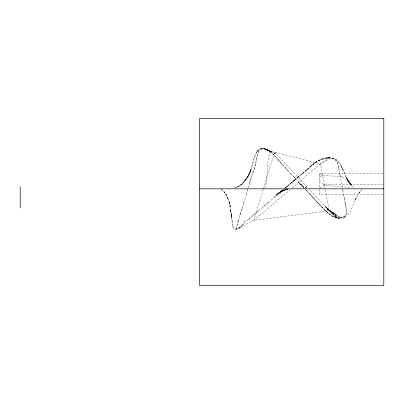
<?xml version="1.0" encoding="UTF-8"?>
<svg xmlns="http://www.w3.org/2000/svg" width="404" height="404" viewBox="0 0 404 404"><rect width="100%" height="100%" fill="white"/><g stroke="black" fill="none" stroke-linecap="round" stroke-linejoin="round"><path stroke-width="0.3" stroke-dasharray="2.02 1.52" d="M256.434 159.843L258.166 152.697A11.676 8.817 67.9 0 1 259.626 150.036A7.025 5.308 67.9 0 1 262.322 148.733L264.534 148.909L267.579 149.934M256.277 160.661L255.954 162.287A64.726 49.258 67.3 0 1 255.591 163.888L254.742 167.145M254.717 167.241L253.192 172.018M248.283 187.749L252.424 174.291M249.192 184.648L249.419 183.871M242.254 207.787L243.349 204.101M247.591 190.077L247.824 189.299M249.652 183.098L251.541 176.947M241.794 209.322L242.395 207.318M243.168 204.717L243.834 202.49M247.364 190.85L247.48 190.461M247.839 189.254L246.834 192.607M241.91 208.939L240.133 214.746M243.622 203.182L244.819 199.233M246.546 193.556L244.551 200.111M241.329 210.868L241.562 210.095M244.087 201.647L244.319 200.879M246.329 194.273L247.011 192.011M263.292 189.42L253.949 220.281L238.587 228.184L242.223 226.24C238.173 229.634 233.058 231.346 232.568 224.69L232.699 225.311M263.438 188.936L274.563 152.172L320.438 163.867L329.81 158.065C332.734 158.227 336.077 159.302 337.279 162.236A33.522 17.695 -15.7 0 1 337.633 163.14L337.779 163.605A55.277 29.174 -14.1 0 1 338.022 164.539L338.254 165.731M240.739 212.802L240.976 212.024M240.617 213.191L236.623 226.604A9.363 1.692 -66.7 0 0 236.471 227.558M238.279 220.594L236.461 227.876L236.83 228.901L238.057 228.533L236.557 229.25L234.956 229.28L233.552 227.75L232.628 224.983L229.886 205.04L230.265 206.515L227.528 197.167M238.4 220.21L238.769 219.044M240.011 215.135L239.643 216.307M250.359 171.402L251.106 169.372L249.965 172.422C253.545 164.09 254.363 140.648 269.584 150.97L264.989 149.026A13.675 10.065 60.8 0 1 265.908 149.369M251.844 176.023L253.066 172.397M252.909 172.862C257.459 165.418 254.51 140.961 269.443 151.217C273.094 153.707 275.947 157.166 278.79 160.504M252.55 173.912L252.808 173.154M249.319 173.897L250.167 172.074L245.799 179.871L250.152 172.104L246.91 178.134L242.986 183.042L247.576 177.109L244.773 181.007L240.592 185.173L236.35 187.587M264.893 187.976C268.574 176.462 265.898 163.539 270.074 152.222L270.751 152.172A24.21 16.019 54.7 0 1 274.038 155.171M257.151 151.364L254.843 156.277L250.47 171.129L247.612 177.896L251.212 168.993C248.909 176.109 244.44 182.709 238.123 186.82L242.425 183.704L246.299 179.214M257.257 151.222C258.53 149.268 260.979 148.248 263.277 148.712L261.373 148.652L264.085 148.818L271.074 151.056M256.727 152.01L257.363 151.071M257.575 150.803L258.419 149.955M248.157 219.746L250.783 217.382M243.728 223.771L242.839 224.573M242.552 224.831L241.713 225.578M251.111 217.089L252.106 216.211M309.55 167.463L310.201 166.887M309.222 167.756L308.247 168.614M307.01 169.609C314.054 162.428 324.165 154.99 334.734 158.843C339.572 160.812 341.324 166.276 343.284 170.66M310.292 166.807L316.281 161.953L322.028 159.024M307.919 168.902L306.929 169.761M253.434 215.054L239.006 227.871L237.092 228.932L236.492 228.391M311.837 165.453L301.677 174.22M252.995 215.438L267.478 203.202M306.601 170.049L304.268 172.038M254.101 214.479L254.767 213.908M310.307 166.721C316.721 160.014 327.331 154.954 336.279 159.625M268.15 202.636L274.826 196.95M285.517 187.885L287.36 186.315M290.229 183.876L292.183 182.209M286.85 186.749L290.516 183.628M307.065 169.564L293.329 181.128M312.166 165.17C316.67 161.14 322.246 157.838 328.487 158.014C336.906 156.873 338.436 164.645 339.203 170.932M255.434 213.337L256.106 212.772M275.902 196.041L283.512 189.582M292.521 181.926L293.854 180.79M267.296 203.358L268.731 202.141M274.468 197.258L276.164 195.819M291.658 182.653L293.092 181.436M290.425 189.33L253.949 220.281L329.189 210.721L342.148 217.645L343.839 216.847M292.218 187.815L320.438 163.867L329.189 210.721L309.343 189.451M295.955 179.012L294.188 180.507M294.859 179.942L285.461 187.779M265.473 204.899L266.145 204.333M294.168 180.421L298.819 176.614M302.929 173.17L303.601 172.604M256.772 212.206L258.111 211.08M264.14 206.03L264.807 205.464M285.28 187.916L294.223 180.396L290.845 183.234M297.879 177.396L296.869 178.245M301.586 174.296L302.258 173.735M262.797 207.156L263.469 206.596M297.283 177.795L300.541 175.073M281.098 191.415L283.446 189.451L276.139 195.152L280.164 192.173M298.218 177.114L303.793 172.351M284.35 188.693L287.663 185.956M281.108 191.365L283.517 189.415M281.174 191.299L283.537 189.4M242.425 183.704L239.956 185.593L235.583 187.84L238.749 186.456L235.239 187.905M279.487 192.652L283.487 189.617L279.745 192.44M278.194 193.607L281.916 190.961L276.493 194.713L280.724 191.865M306.596 190.577C314.681 198.834 321.725 208.232 330.926 215.317C334.209 217.791 338.592 219.352 342.642 217.958C351.505 215.135 352.682 204.091 356.52 197.061L354.939 200.743L358.126 194.405L360.398 191.057L358.338 193.905L360.686 190.855L362.509 189.37M319.402 164.746L326.69 159.999M278.588 193.263L282.512 190.754L276.977 194.188L282.871 190.789L287.471 189.395L284.764 190.057L279.745 192.415M343.961 216.771L346.268 214.393L346.814 211.353A37.304 18.715 11.3 0 0 346.748 210.757L345.829 206.459M279.114 192.865L283.209 190.531L277.563 193.602L282.871 190.789M344.986 216.973L344.137 217.387L345.233 216.852M319.68 187.9L320.321 187.602A47.455 23.725 -30 0 0 324.483 185.517L342.132 186.582A16.852 16.372 0.2 0 1 342.536 186.613L351.182 187.845M281.386 191.521L286.446 189.425M286.492 189.39L281.159 191.446L287.401 189.335L284.335 190.062L287.663 189.345M319.362 176.674L322.634 175.634L340.224 176.296M284.764 190.057L287.163 189.446M286.84 189.41L284.971 189.728L287.446 189.33M339.789 218.165L337.148 218.079L326.629 207.979L338.693 218.216L327.482 208.893L340.138 218.125L328.336 209.807L335.668 214.186M382.548 173.755L319.362 173.75L319.362 187.335M319.352 180.234A17.251 5.782 43.9 0 0 323.134 184.244L382.714 184.249M383.174 194.748L319.362 194.748L319.362 189.481M306.5 187.845L305.399 187.547L307.227 188.163L302.147 185.532L299.379 183.446L301.581 185.143L298.5 182.335L303.808 187.683M264.085 148.818L274.563 152.172L307.853 187.85M341.885 176.664C347.233 179.053 349.803 184.966 354.778 187.905M320.938 174.75L319.362 174.109A16.832 5.641 43.9 0 1 322.639 175.644M266.519 149.581L266.776 149.697M220.882 189.284L223.538 191.249L225.018 192.915L223.993 191.632L226.694 195.819L227.962 198.324L227.245 196.798L230.26 205.737L228.911 200.96L231.007 212.292L230.684 209.626L232.361 223.71M333.512 216.827L328.265 213.196M333.507 213.029L330.583 211.398L335.169 214.044L329.689 210.636L331.017 211.539M221.205 189.446L223.609 191.339L226.487 195.087L225.068 193.061M268.014 150.328L270.751 152.172M299.914 184.072L302.778 185.941M329.462 210.444L330.775 211.378L325.776 207.065L336.35 217.918L324.922 206.151L337.148 218.079M269.882 151.525L270.145 151.712M270.321 151.843L270.665 152.106M336.724 159.939C343.092 165.605 343.9 175.053 348.642 181.861L345.915 176.654L349.248 182.638L350.985 184.845L347.071 179.103L351.601 185.406L349.854 183.406M327.225 212.292L326.21 211.373M324.483 185.512L323.129 184.249M325.876 211.06L323.276 208.509M322.958 208.186L319.503 204.576M291.117 174.023L278.285 159.908M288.299 171.084L287.36 170.099M290.643 173.528L295.96 179.159M274.361 155.479L274.988 156.141M287.047 169.771L286.113 168.786M291.744 174.674L292.365 175.331M292.986 175.987L293.607 176.649M305.419 189.38L307.969 192.092M305.363 189.259L307.222 191.243M294.228 177.311L294.849 177.972M303.5 187.274L304.121 187.936M307.843 191.91L316.443 201.237M285.805 168.458L282.133 164.428M302.263 185.946L303.192 186.941M309.085 193.233L310.631 194.89M303.924 187.729L296.703 179.962M295.47 178.634L297.283 180.583M301.025 184.618L301.334 184.951M311.555 195.884L312.479 196.884M318.887 203.914L315.776 200.505M312.782 197.218L313.701 198.223M317.064 201.919C324.17 208.757 333.083 222.609 344.42 216.463C348.879 213.267 345.753 207.681 345.203 203.389M314.004 198.556L314.615 199.228M281.83 164.085L280.937 163.049M277.992 159.56L276.806 158.171A54.035 35.709 54.7 0 0 274.978 156.146M280.639 162.701L279.608 161.479M278.876 160.605L279.462 161.307M347.627 180.31L351.995 185.779L347.551 180.154L351.561 185.37L349.778 183.305L346.965 178.866L349.132 182.487L346.374 177.563L342.042 167.811M225.563 193.763L228.038 198.738M341.941 167.549L341.062 165.675M342.476 168.887L342.839 169.761M345.804 206.343L345.38 204.328M232.487 224.351L232.628 224.967M339.729 173.685L339.143 170.614M342.86 190.456L344.758 200.808M339.714 173.609L340.092 175.609M342.683 189.516L342.92 190.759M340.027 175.25L342.365 187.825M342.536 188.739L342.728 189.749M343.849 195.642L343.94 196.112M338.895 169.286L338.981 169.756M338.678 168.104L338.764 168.579M345.289 203.853L344.567 199.637M344.198 197.526L344.324 198.228M345.162 203.151L345.036 202.449M338.294 165.968L338.582 167.569M344.405 198.697L344.526 199.404M344.996 202.212L344.875 201.51M231.073 213.251L231.507 216.746L231.416 216.004M231.507 216.837L231.275 214.191L231.588 217.822M264.08 148.728A12.817 9.58 62.8 0 1 265.918 149.227M341.941 217.423A15.362 8.817 28.5 0 1 339.577 217.862M328.8 158.095A16.579 9.504 -21.1 0 1 329.765 158.136M239.027 227.502A15.993 2.373 -51.5 0 1 238.461 227.937M245.223 220.72A15.433 0.702 -43.6 0 1 243.617 222.205M265.903 149.541A16.372 11.615 57.7 0 1 267.968 150.561M265.913 149.318A14.953 10.943 60.2 0 1 266.519 149.561M236.441 228.492A8.242 1.545 -65.7 0 1 236.38 227.72M322.079 159.454A15.221 8.918 -21.9 0 1 328.593 158.484M337.138 218.024A9.848 6.353 36.8 0 1 333.532 216.746M328.316 213.14A36.542 25.179 37.5 0 1 327.28 212.241M340.193 176.462A3.899 2.55 0 0 1 341.749 176.811M266.812 149.313A17.968 12.994 59.1 0 1 269.771 150.97M328.543 157.858L326.351 157.974L328.543 157.858M329.215 157.873L326.998 157.913L329.215 157.873M266.862 149.738L265.479 149.177L276.27 154L266.862 149.738M267.923 150.278L266.463 149.556L270.801 151.742L267.923 150.278M268.761 150.823L266.892 149.783L269.357 151.157L268.761 150.823"/><path stroke-width="0.61" d="M199.51 188.825L383.8 188.825M20.2 186.875L20.2 207.868M383.8 118.544L199.51 118.544L199.51 285.456L383.8 285.456L383.8 118.544"/></g></svg>
